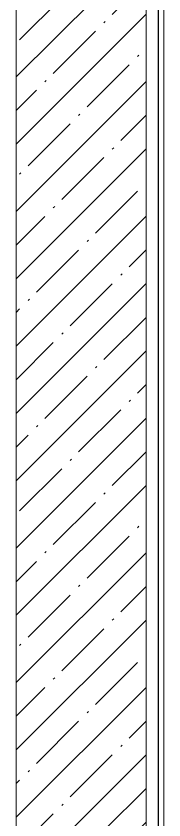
# Model space of a CAD drawing. Header units: millimetres. Extents: x -7229 to 200285, y -8553 to 29000.
# Drawn here: x 143566 to 143816, y 2014 to 3376 of the extents above; entities that cross this region are included whole.
import ezdxf

# ---------------------------------------------------------------- set-up
doc = ezdxf.new("R2010")
doc.units = ezdxf.units.MM
doc.linetypes.add('Осевая', pattern=[15875, 3175, -2381.25, 7937.5, -2381.25])
doc.layers.add('I-WALL-7', color=7, linetype='Continuous', lineweight=9)
doc.layers.add('Оси-2', color=7, linetype='Осевая', lineweight=9)

msp = doc.modelspace()

# ---------------------------------------------------------------- hatches: boundary and pattern name
at = {"layer": 'I-WALL-7'}
h = msp.add_hatch(dxfattribs=at)
h.set_pattern_fill('FP_117', color=256, style=0, pattern_type=2)
h.set_pattern_definition([(45, (96155.96, 0), (-57.02463, 57.02463), []), (45, (96212.986, 0), (-57.02463, 57.02463), [100.806, -20.161, 3.353, -16.808])])
h.paths.add_polyline_path([(143786, 400), (143786, 7400), (143566, 7400), (143566, 400), (143643.7, 400)])

# ---------------------------------------------------------------- linework, layer by layer
for p, q in [((143566, 7400), (143566, 400)), ((143786, 825), (143786, 7400)), ((143806, 7380), (143806, 820)), ((143807, 821), (143807, 7379))]:
    msp.add_line(p, q, dxfattribs=at)
at = {"layer": 'Оси-2'}
msp.add_line((143816, 593.7), (143816, 24898.1), dxfattribs=at)

doc.saveas('drawing.dxf')
